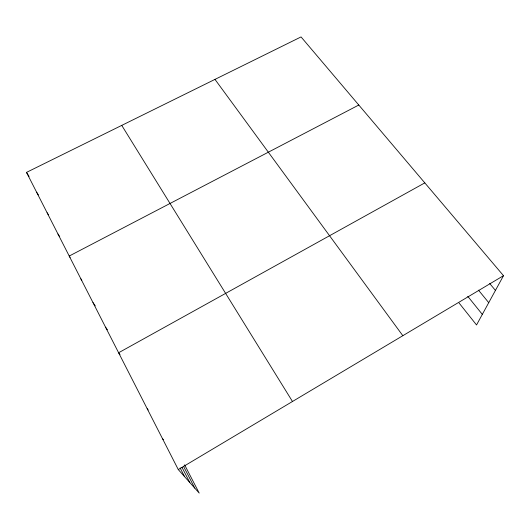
<?xml version="1.0" encoding="UTF-8"?>
<svg xmlns="http://www.w3.org/2000/svg" width="530" height="530" viewBox="0 0 530 530"><rect width="100%" height="100%" fill="white"/><g stroke="black" fill="none" stroke-linecap="round" stroke-linejoin="round"><path stroke-width="0.79" d="M184.606 464.843L199.194 493.079L178.279 469.58L26.5 172.389L301.047 36.921L503.5 275.686L476.536 324.963L459.079 303.014M178.279 469.58L503.5 275.686M424.808 182.883L118.614 352.755L120.012 354.683M358.797 105.026L69.225 256.036L70.112 257.368M489.707 283.523L495.444 290.413M162.405 438.495L163.392 439.695M478.484 290.148L488.733 302.67M467.785 296.356L482.32 314.389M147.201 408.716L148.188 409.988M214.975 79.387L402.833 335.702M105.556 327.182L107.404 329.799M92.989 302.577L95.281 305.883M80.885 278.879L81.792 280.204M57.969 234.008L59.718 236.658M47.117 212.749L48.455 214.809M36.63 192.224L38.385 194.941M26.5 172.389L29.077 176.417M121.748 125.391L292.474 401.495M183.473 466.201L194.755 488.09M182.048 467.44L189.806 482.532M180.12 467.95L184.592 476.675"/></g></svg>
